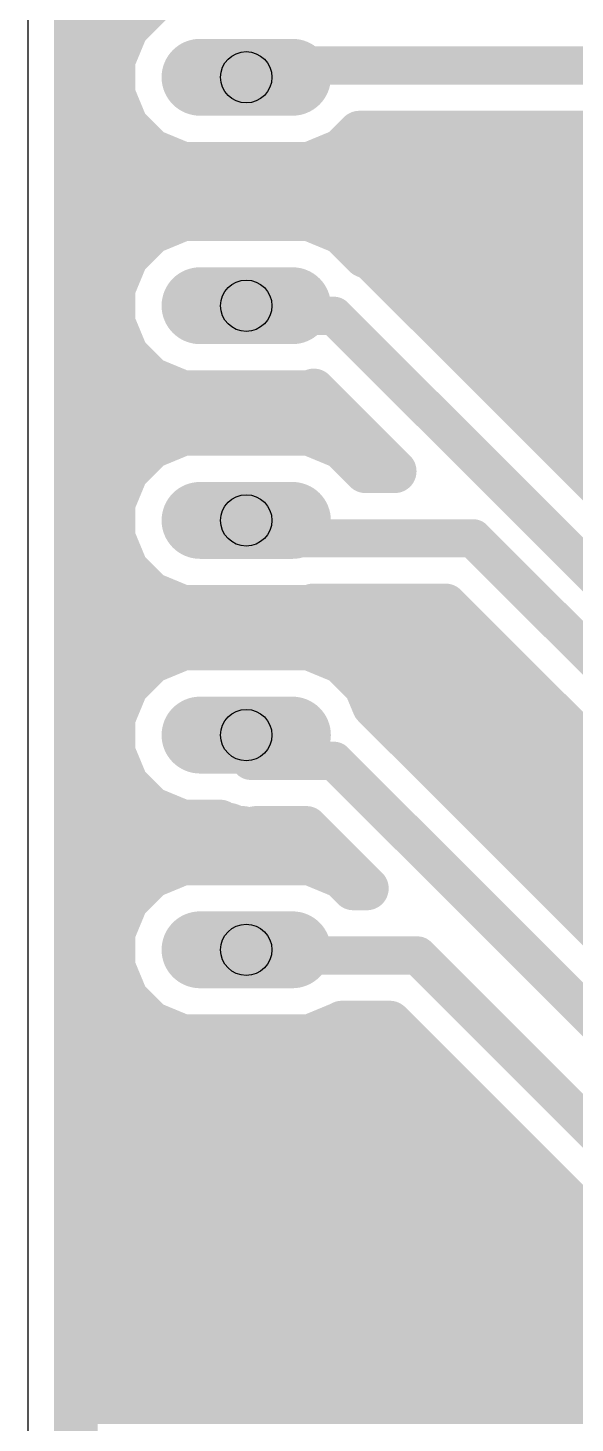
# Model space of a CAD drawing. Extents: x 0 to 108, y 0 to 85.
# Drawn here: x 0 to 12.73, y 20.85 to 53.34 of the extents above; entities that cross this region are included whole.
import ezdxf

# ---------------------------------------------------------------- set-up
doc = ezdxf.new("R2010")
doc.units = 0
for name, color, linetype in [('16', 174, 'CONTINUOUS'), ('17', 94, 'CONTINUOUS'), ('20', 178, 'CONTINUOUS'), ('44', 250, 'CONTINUOUS')]:
    doc.layers.add(name, color=color, linetype=linetype)

# ---------------------------------------------------------------- blocks, each defined once
blk = doc.blocks.new('LONGP120')
at = {"const_width": 1}
blk.add_lwpolyline([(-0.6, 0), (0.6, 0)], dxfattribs=at)
at = {"const_width": 0.5}
for points in [[(-0.6, 0.25, 1), (-0.6, -0.25)], [(0.6, -0.25, 1), (0.6, 0.25)]]:
    blk.add_lwpolyline(points, format="xyb", dxfattribs=at)

msp = doc.modelspace()

# ---------------------------------------------------------------- linework, layer by layer
at = {"layer": '16'}
for points, const_width in [([(1.1176, 1.1176), (1.1176, 83.9624)], 1.016), ([(1.9431, 51.1683), (1.9431, 68.0085)], 0.889), ([(1.1176, 53.848), (2.8168, 53.848)], 1.016), ([(2.8653, 53.8965), (2.2991, 53.3302)], 1.016), ([(2.2991, 53.3302), (1.9926, 52.5904)], 1.016), ([(1.1176, 52.832), (2.0927, 52.832)], 1.016), ([(1.9926, 52.5904), (1.9926, 51.7896)], 1.016), ([(5.1816, 52.4637), (5.08, 52.19)], 0.889), ([(14.8971, 52.4637), (5.1816, 52.4637)], 0.889), ([(1.1176, 51.816), (1.9926, 51.816)], 1.016), ([(1.9926, 51.7896), (2.2991, 51.0498)], 1.016), ([(3.2385, 49.8729), (1.9431, 51.1683)], 0.889), ([(2.2991, 51.0498), (2.8653, 50.4835)], 1.016), ([(7.2947, 50.4835), (7.7128, 50.9016)], 1.016), ([(7.7128, 50.9016), (15.2078, 50.9016)], 1.016), ([(1.1176, 50.8), (2.5488, 50.8)], 1.016), ([(7.6112, 50.8), (19.9504, 50.8)], 1.016), ([(2.8653, 50.4835), (3.6052, 50.1771)], 1.016), ([(6.5548, 50.1771), (7.2947, 50.4835)], 1.016), ([(3.6052, 50.1771), (6.5548, 50.1771)], 1.016), ([(1.1176, 49.784), (19.5326, 49.784)], 1.016), ([(18.7833, 49.8729), (3.2385, 49.8729)], 0.889), ([(3.6052, 48.8829), (2.8653, 48.5765)], 1.016), ([(6.5548, 48.8829), (3.6052, 48.8829)], 1.016), ([(7.2947, 48.5765), (6.5548, 48.8829)], 1.016), ([(1.1176, 48.768), (3.3277, 48.768)], 1.016), ([(2.8653, 48.5765), (2.2991, 48.0102)], 1.016), ([(6.8323, 48.768), (19.6787, 48.768)], 1.016), ([(7.8438, 48.0273), (7.2947, 48.5765)], 1.016), ([(2.2991, 48.0102), (1.9926, 47.2704)], 1.016), ([(8.0096, 47.9587), (7.8438, 48.0273)], 1.016), ([(24.8498, 31.1185), (8.0096, 47.9587)], 1.016), ([(1.1176, 47.752), (2.1921, 47.752)], 1.016), ([(8.2162, 47.752), (20.5062, 47.752)], 1.016), ([(1.9926, 47.2704), (1.9926, 46.4696)], 1.016), ([(1.1176, 46.736), (1.9926, 46.736)], 1.016), ([(5.1816, 46.6344), (5.08, 46.87)], 0.889), ([(9.2322, 46.736), (28.2321, 46.736)], 1.016), ([(1.9926, 46.4696), (2.2991, 45.7298)], 1.016), ([(7.1247, 46.6344), (5.1816, 46.6344)], 0.889), ([(23.9649, 29.7942), (7.1247, 46.6344)], 0.889), ([(1.1176, 45.72), (2.3088, 45.72)], 1.016), ([(2.2991, 45.7298), (2.8653, 45.1635)], 1.016), ([(10.2482, 45.72), (28.2321, 45.72)], 1.016), ([(2.8653, 45.1635), (3.6052, 44.8571)], 1.016), ([(1.1176, 44.704), (6.846, 44.704)], 1.016), ([(3.6052, 44.8571), (6.5548, 44.8571)], 1.016), ([(6.5548, 44.8571), (6.6525, 44.8975)], 1.016), ([(6.6525, 44.8975), (8.5351, 43.0149)], 1.016), ([(11.2642, 44.704), (28.2321, 44.704)], 1.016), ([(1.1176, 43.688), (3.1345, 43.688)], 1.016), ([(3.6052, 43.8829), (2.8653, 43.5765)], 1.016), ([(6.5548, 43.8829), (3.6052, 43.8829)], 1.016), ([(7.2947, 43.5765), (6.5548, 43.8829)], 1.016), ([(7.0255, 43.688), (7.862, 43.688)], 1.016), ([(12.2802, 43.688), (28.2321, 43.688)], 1.016), ([(2.8653, 43.5765), (2.2991, 43.0102)], 1.016), ([(7.8563, 43.0149), (7.2947, 43.5765)], 1.016), ([(2.2991, 43.0102), (1.9926, 42.2704)], 1.016), ([(8.5351, 43.0149), (7.8563, 43.0149)], 1.016), ([(1.1176, 42.672), (2.159, 42.672)], 1.016), ([(1.9926, 42.2704), (1.9926, 41.4696)], 1.016), ([(5.1816, 41.4528), (5.08, 41.87)], 0.889), ([(1.1176, 41.656), (1.9926, 41.656)], 1.016), ([(1.9926, 41.4696), (2.2991, 40.7298)], 1.016), ([(10.3632, 41.4528), (5.1816, 41.4528)], 0.889), ([(21.3741, 30.4419), (10.3632, 41.4528)], 0.889), ([(1.1176, 40.64), (2.3888, 40.64)], 1.016), ([(2.2991, 40.7298), (2.8653, 40.1635)], 1.016), ([(2.8653, 40.1635), (3.6052, 39.8571)], 1.016), ([(3.6052, 39.8571), (6.5548, 39.8571)], 1.016), ([(6.5548, 39.8571), (6.6361, 39.8907)], 1.016), ([(6.6361, 39.8907), (9.7162, 39.8907)], 1.016), ([(9.7162, 39.8907), (15.3745, 34.2324)], 1.016), ([(1.1176, 39.624), (9.9829, 39.624)], 1.016), ([(3.6052, 38.8829), (2.8653, 38.5765)], 1.016), ([(6.5548, 38.8829), (3.6052, 38.8829)], 1.016), ([(7.2947, 38.5765), (6.5548, 38.8829)], 1.016), ([(1.1176, 38.608), (2.9414, 38.608)], 1.016), ([(2.8653, 38.5765), (2.2991, 38.0102)], 1.016), ([(7.2186, 38.608), (10.9989, 38.608)], 1.016), ([(7.8609, 38.0102), (7.2947, 38.5765)], 1.016), ([(2.2991, 38.0102), (1.9926, 37.2704)], 1.016), ([(8.0491, 37.556), (7.8609, 38.0102)], 1.016), ([(1.1176, 37.592), (2.1258, 37.592)], 1.016), ([(8.0342, 37.592), (12.0149, 37.592)], 1.016), ([(13.7924, 31.8126), (8.0491, 37.556)], 1.016), ([(1.9926, 37.2704), (1.9926, 36.4696)], 1.016), ([(1.1176, 36.576), (1.9926, 36.576)], 1.016), ([(5.1816, 36.2712), (5.08, 36.87)], 0.889), ([(9.029, 36.576), (13.0309, 36.576)], 1.016), ([(1.9926, 36.4696), (2.2991, 35.7298)], 1.016), ([(7.1247, 36.2712), (5.1816, 36.2712)], 0.889), ([(18.7833, 24.6126), (7.1247, 36.2712)], 0.889), ([(1.1176, 35.56), (2.4688, 35.56)], 1.016), ([(2.2991, 35.7298), (2.8653, 35.1635)], 1.016), ([(10.045, 35.56), (14.0469, 35.56)], 1.016), ([(2.8653, 35.1635), (3.6052, 34.8571)], 1.016), ([(3.6052, 34.8571), (4.4751, 34.8571)], 1.016), ([(4.4751, 34.8571), (4.5307, 34.8176)], 1.016), ([(4.5307, 34.8176), (4.7054, 34.7777)], 1.016), ([(4.7054, 34.7777), (4.8709, 34.7091)], 1.016), ([(4.8709, 34.7091), (5.0054, 34.7091)], 1.016), ([(5.0054, 34.7091), (5.1366, 34.6791)], 1.016), ([(5.1366, 34.6791), (5.3132, 34.7091)], 1.016), ([(5.3132, 34.7091), (6.4777, 34.7091)], 1.016), ([(6.4777, 34.7091), (7.8874, 33.2994)], 1.016), ([(1.1176, 34.544), (6.6428, 34.544)], 1.016), ([(11.061, 34.544), (15.0629, 34.544)], 1.016), ([(3.6052, 33.8829), (2.8653, 33.5765)], 1.016), ([(6.5548, 33.8829), (3.6052, 33.8829)], 1.016), ([(7.2947, 33.5765), (6.5548, 33.8829)], 1.016), ([(1.1176, 33.528), (2.8168, 33.528)], 1.016), ([(2.8653, 33.5765), (2.2991, 33.0102)], 1.016), ([(7.5718, 33.2994), (7.2947, 33.5765)], 1.016), ([(7.3432, 33.528), (7.6588, 33.528)], 1.016), ([(7.8874, 33.2994), (7.5718, 33.2994)], 1.016), ([(12.077, 33.528), (14.4447, 33.528)], 1.016), ([(2.2991, 33.0102), (1.9926, 32.2704)], 1.016), ([(1.1176, 32.512), (2.0927, 32.512)], 1.016), ([(13.093, 32.512), (13.9007, 32.512)], 1.016), ([(1.9926, 32.2704), (1.9926, 31.4696)], 1.016), ([(5.1816, 31.7373), (5.08, 31.87)], 0.889), ([(9.0678, 31.7373), (5.1816, 31.7373)], 0.889), ([(16.1925, 24.6126), (9.0678, 31.7373)], 0.889), ([(1.1176, 31.496), (1.9926, 31.496)], 1.016), ([(1.9926, 31.4696), (2.2991, 30.7298)], 1.016), ([(2.2991, 30.7298), (2.8653, 30.1635)], 1.016), ([(1.1176, 30.48), (2.5488, 30.48)], 1.016), ([(2.8653, 30.1635), (3.6052, 29.8571)], 1.016), ([(6.5548, 29.8571), (7.2947, 30.1635)], 1.016), ([(7.2947, 30.1635), (7.3064, 30.1752)], 1.016), ([(7.3064, 30.1752), (8.4208, 30.1752)], 1.016), ([(8.4208, 30.1752), (14.4526, 24.1434)], 1.016), ([(3.6052, 29.8571), (6.5548, 29.8571)], 1.016), ([(1.1176, 29.464), (9.132, 29.464)], 1.016), ([(1.1176, 28.448), (10.148, 28.448)], 1.016), ([(1.1176, 27.432), (11.164, 27.432)], 1.016), ([(1.1176, 26.416), (12.18, 26.416)], 1.016), ([(1.1176, 25.4), (13.196, 25.4)], 1.016), ([(1.1176, 24.384), (14.212, 24.384)], 1.016), ([(1.1176, 23.368), (14.5987, 23.368)], 1.016), ([(1.1176, 22.352), (15.4262, 22.352)], 1.016), ([(1.1176, 21.336), (28.2321, 21.336)], 1.016)]:
    msp.add_lwpolyline(points, dxfattribs=dict(at, const_width=const_width))
for points, const_width in [([(1.1176, 54.102, 1), (1.1176, 53.594)], 0.508), ([(2.8168, 53.594, 1), (2.8168, 54.102)], 0.508), ([(2.1195, 53.5098, 1), (2.4787, 53.1506)], 0.508), ([(2.5337, 53.233, 1), (2.0644, 53.4274)], 0.508), ([(1.1176, 53.086, 1), (1.1176, 52.578)], 0.508), ([(2.0927, 52.578, 1), (2.0927, 53.086)], 0.508), ([(2.2466, 52.5904, 1), (1.7386, 52.5904)], 0.508), ([(1.758, 52.6876, 1), (2.2273, 52.4932)], 0.508), ([(5.1816, 52.686, 1), (5.1816, 52.2415)], 0.4445), ([(5.39, 52.3864, 1), (4.9732, 52.541)], 0.4445), ([(1.1176, 52.07, 1), (1.1176, 51.562)], 0.508), ([(1.9926, 51.562, 1), (1.9926, 52.07)], 0.508), ([(4.8716, 52.2673, 1), (5.2884, 52.1127)], 0.4445), ([(1.7386, 51.7896, 1), (2.2466, 51.7896)], 0.508), ([(2.2273, 51.8868, 1), (1.758, 51.6924)], 0.508), ([(2.1003, 51.3255, 1), (1.7859, 51.0111)], 0.4445), ([(1.7208, 51.1683, 1), (2.1654, 51.1683)], 0.4445), ([(2.4787, 51.2294, 1), (2.1195, 50.8701)], 0.508), ([(2.0644, 50.9526, 1), (2.5337, 51.147)], 0.508), ([(7.7128, 51.1556, 1), (7.7128, 50.6476)], 0.508), ([(7.8924, 50.722, 1), (7.5332, 51.0812)], 0.508), ([(1.1176, 51.054, 1), (1.1176, 50.546)], 0.508), ([(2.5488, 50.546, 1), (2.5488, 51.054)], 0.508), ([(7.6112, 51.054, 1), (7.6112, 50.546)], 0.508), ([(2.9625, 50.7182, 1), (2.7681, 50.2488)], 0.508), ([(2.6857, 50.3039, 1), (3.0449, 50.6631)], 0.508), ([(7.1151, 50.6631, 1), (7.4743, 50.3039)], 0.508), ([(7.3919, 50.2488, 1), (7.1975, 50.7182)], 0.508), ([(3.6052, 50.431, 1), (3.6052, 49.9231)], 0.508), ([(3.508, 49.9424, 1), (3.7024, 50.4117)], 0.508), ([(6.4576, 50.4117, 1), (6.652, 49.9424)], 0.508), ([(6.5548, 49.9231, 1), (6.5548, 50.431)], 0.508), ([(1.1176, 50.038, 1), (1.1176, 49.53)], 0.508), ([(3.2385, 50.0952, 1), (3.2385, 49.6506)], 0.4445), ([(3.0813, 49.7157, 1), (3.3957, 50.0301)], 0.4445), ([(3.6052, 49.1369, 1), (3.6052, 48.6289)], 0.508), ([(3.7024, 48.6483, 1), (3.508, 49.1176)], 0.508), ([(6.652, 49.1176, 1), (6.4576, 48.6483)], 0.508), ([(6.5548, 48.6289, 1), (6.5548, 49.1369)], 0.508), ([(1.1176, 49.022, 1), (1.1176, 48.514)], 0.508), ([(2.7681, 48.8112, 1), (2.9625, 48.3418)], 0.508), ([(3.0449, 48.3969, 1), (2.6857, 48.7561)], 0.508), ([(3.3277, 48.514, 1), (3.3277, 49.022)], 0.508), ([(6.8323, 49.022, 1), (6.8323, 48.514)], 0.508), ([(7.4743, 48.7561, 1), (7.1151, 48.3969)], 0.508), ([(7.1975, 48.3418, 1), (7.3919, 48.8112)], 0.508), ([(2.1195, 48.1898, 1), (2.4787, 47.8306)], 0.508), ([(2.5337, 47.913, 1), (2.0644, 48.1074)], 0.508), ([(7.941, 48.262, 1), (7.7466, 47.7927)], 0.508), ([(7.6642, 47.8477, 1), (8.0234, 48.2069)], 0.508), ([(8.1892, 48.1383, 1), (7.83, 47.7791)], 0.508), ([(7.9124, 47.724, 1), (8.1068, 48.1933)], 0.508), ([(1.1176, 48.006, 1), (1.1176, 47.498)], 0.508), ([(2.1921, 47.498, 1), (2.1921, 48.006)], 0.508), ([(8.2162, 48.006, 1), (8.2162, 47.498)], 0.508), ([(2.2466, 47.2704, 1), (1.7386, 47.2704)], 0.508), ([(1.758, 47.3676, 1), (2.2273, 47.1732)], 0.508), ([(1.1176, 46.99, 1), (1.1176, 46.482)], 0.508), ([(1.9926, 46.482, 1), (1.9926, 46.99)], 0.508), ([(5.2841, 46.958, 1), (4.8759, 46.782)], 0.4445), ([(9.2322, 46.99, 1), (9.2322, 46.482)], 0.508), ([(2.2273, 46.5668, 1), (1.758, 46.3724)], 0.508), ([(5.1816, 46.8567, 1), (5.1816, 46.4121)], 0.4445), ([(4.9775, 46.5464, 1), (5.3857, 46.7224)], 0.4445), ([(7.2819, 46.7916, 1), (6.9675, 46.4772)], 0.4445), ([(7.1247, 46.4121, 1), (7.1247, 46.8567)], 0.4445), ([(1.7386, 46.4696, 1), (2.2466, 46.4696)], 0.508), ([(1.1176, 45.974, 1), (1.1176, 45.466)], 0.508), ([(2.4787, 45.9094, 1), (2.1195, 45.5501)], 0.508), ([(2.3088, 45.466, 1), (2.3088, 45.974)], 0.508), ([(10.2482, 45.974, 1), (10.2482, 45.466)], 0.508), ([(2.0644, 45.6326, 1), (2.5337, 45.827)], 0.508), ([(2.9625, 45.3982, 1), (2.7681, 44.9288)], 0.508), ([(2.6857, 44.9839, 1), (3.0449, 45.3431)], 0.508), ([(1.1176, 44.958, 1), (1.1176, 44.45)], 0.508), ([(3.6052, 45.111, 1), (3.6052, 44.6031)], 0.508), ([(3.508, 44.6224, 1), (3.7024, 45.0917)], 0.508), ([(6.4576, 45.0917, 1), (6.652, 44.6224)], 0.508), ([(6.8321, 45.0771, 1), (6.4729, 44.7179)], 0.508), ([(6.5548, 44.6031, 1), (6.5548, 45.111)], 0.508), ([(6.7497, 44.6628, 1), (6.5553, 45.1322)], 0.508), ([(6.846, 44.45, 1), (6.846, 44.958)], 0.508), ([(11.2642, 44.958, 1), (11.2642, 44.45)], 0.508), ([(1.1176, 43.942, 1), (1.1176, 43.434)], 0.508), ([(3.1345, 43.434, 1), (3.1345, 43.942)], 0.508), ([(3.6052, 44.1369, 1), (3.6052, 43.6289)], 0.508), ([(3.7024, 43.6483, 1), (3.508, 44.1176)], 0.508), ([(6.652, 44.1176, 1), (6.4576, 43.6483)], 0.508), ([(6.5548, 43.6289, 1), (6.5548, 44.1369)], 0.508), ([(7.0255, 43.942, 1), (7.0255, 43.434)], 0.508), ([(7.862, 43.434, 1), (7.862, 43.942)], 0.508), ([(12.2802, 43.942, 1), (12.2802, 43.434)], 0.508), ([(2.7681, 43.8112, 1), (2.9625, 43.3418)], 0.508), ([(3.0449, 43.3969, 1), (2.6857, 43.7561)], 0.508), ([(7.4743, 43.7561, 1), (7.1151, 43.3969)], 0.508), ([(7.1975, 43.3418, 1), (7.3919, 43.8112)], 0.508), ([(2.1195, 43.1898, 1), (2.4787, 42.8306)], 0.508), ([(2.5337, 42.913, 1), (2.0644, 43.1074)], 0.508), ([(7.8563, 43.2689, 1), (7.8563, 42.7609)], 0.508), ([(7.6767, 42.8353, 1), (8.0359, 43.1945)], 0.508), ([(8.3555, 42.8353, 1), (8.7147, 43.1945)], 0.508), ([(8.5351, 42.7609, 1), (8.5351, 43.2689)], 0.508), ([(1.1176, 42.926, 1), (1.1176, 42.418)], 0.508), ([(2.159, 42.418, 1), (2.159, 42.926)], 0.508), ([(2.2466, 42.2704, 1), (1.7386, 42.2704)], 0.508), ([(1.758, 42.3676, 1), (2.2273, 42.1732)], 0.508), ([(5.2959, 41.9226, 1), (4.8641, 41.8174)], 0.4445), ([(1.1176, 41.91, 1), (1.1176, 41.402)], 0.508), ([(2.2273, 41.5668, 1), (1.758, 41.3724)], 0.508), ([(1.9926, 41.402, 1), (1.9926, 41.91)], 0.508), ([(1.7386, 41.4696, 1), (2.2466, 41.4696)], 0.508), ([(5.1816, 41.6751, 1), (5.1816, 41.2306)], 0.4445), ([(4.9657, 41.4002, 1), (5.3975, 41.5054)], 0.4445), ([(10.5204, 41.61, 1), (10.206, 41.2956)], 0.4445), ([(10.3632, 41.2306, 1), (10.3632, 41.6751)], 0.4445), ([(1.1176, 40.894, 1), (1.1176, 40.386)], 0.508), ([(2.4787, 40.9094, 1), (2.1195, 40.5501)], 0.508), ([(2.0644, 40.6326, 1), (2.5337, 40.827)], 0.508), ([(2.3888, 40.386, 1), (2.3888, 40.894)], 0.508), ([(2.9625, 40.3982, 1), (2.7681, 39.9288)], 0.508), ([(2.6857, 39.9839, 1), (3.0449, 40.3431)], 0.508), ([(3.6052, 40.111, 1), (3.6052, 39.6031)], 0.508), ([(3.508, 39.6224, 1), (3.7024, 40.0917)], 0.508), ([(6.4576, 40.0917, 1), (6.652, 39.6224)], 0.508), ([(6.6361, 40.1447, 1), (6.6361, 39.6367)], 0.508), ([(6.7333, 39.656, 1), (6.5389, 40.1254)], 0.508), ([(6.5548, 39.6031, 1), (6.5548, 40.111)], 0.508), ([(9.8958, 40.0703, 1), (9.5366, 39.7111)], 0.508), ([(9.7162, 39.6367, 1), (9.7162, 40.1447)], 0.508), ([(1.1176, 39.878, 1), (1.1176, 39.37)], 0.508), ([(9.9829, 39.37, 1), (9.9829, 39.878)], 0.508), ([(3.6052, 39.1369, 1), (3.6052, 38.6289)], 0.508), ([(3.7024, 38.6483, 1), (3.508, 39.1176)], 0.508), ([(6.652, 39.1176, 1), (6.4576, 38.6483)], 0.508), ([(6.5548, 38.6289, 1), (6.5548, 39.1369)], 0.508), ([(1.1176, 38.862, 1), (1.1176, 38.354)], 0.508), ([(2.7681, 38.8112, 1), (2.9625, 38.3418)], 0.508), ([(3.0449, 38.3969, 1), (2.6857, 38.7561)], 0.508), ([(2.9414, 38.354, 1), (2.9414, 38.862)], 0.508), ([(7.2186, 38.862, 1), (7.2186, 38.354)], 0.508), ([(7.4743, 38.7561, 1), (7.1151, 38.3969)], 0.508), ([(7.1975, 38.3418, 1), (7.3919, 38.8112)], 0.508), ([(10.9989, 38.354, 1), (10.9989, 38.862)], 0.508), ([(2.1195, 38.1898, 1), (2.4787, 37.8306)], 0.508), ([(2.5337, 37.913, 1), (2.0644, 38.1074)], 0.508), ([(8.0956, 38.1074, 1), (7.6262, 37.913)], 0.508), ([(7.6813, 37.8306, 1), (8.0405, 38.1898)], 0.508), ([(1.1176, 37.846, 1), (1.1176, 37.338)], 0.508), ([(2.1258, 37.338, 1), (2.1258, 37.846)], 0.508), ([(8.0342, 37.846, 1), (8.0342, 37.338)], 0.508), ([(8.2287, 37.7356, 1), (7.8695, 37.3763)], 0.508), ([(12.0149, 37.338, 1), (12.0149, 37.846)], 0.508), ([(2.2466, 37.2704, 1), (1.7386, 37.2704)], 0.508), ([(7.8144, 37.4587, 1), (8.2838, 37.6532)], 0.508), ([(1.758, 37.3676, 1), (2.2273, 37.1732)], 0.508), ([(1.1176, 36.83, 1), (1.1176, 36.322)], 0.508), ([(1.9926, 36.322, 1), (1.9926, 36.83)], 0.508), ([(5.2991, 36.9072, 1), (4.8609, 36.8328)], 0.4445), ([(9.029, 36.83, 1), (9.029, 36.322)], 0.508), ([(1.7386, 36.4696, 1), (2.2466, 36.4696)], 0.508), ([(2.2273, 36.5668, 1), (1.758, 36.3724)], 0.508), ([(5.1816, 36.4935, 1), (5.1816, 36.0489)], 0.4445), ([(4.9625, 36.234, 1), (5.4007, 36.3084)], 0.4445), ([(7.2819, 36.4284, 1), (6.9675, 36.114)], 0.4445), ([(7.1247, 36.0489, 1), (7.1247, 36.4935)], 0.4445), ([(1.1176, 35.814, 1), (1.1176, 35.306)], 0.508), ([(2.4787, 35.9094, 1), (2.1195, 35.5501)], 0.508), ([(2.0644, 35.6326, 1), (2.5337, 35.827)], 0.508), ([(2.4688, 35.306, 1), (2.4688, 35.814)], 0.508), ([(10.045, 35.814, 1), (10.045, 35.306)], 0.508), ([(2.9625, 35.3982, 1), (2.7681, 34.9288)], 0.508), ([(2.6857, 34.9839, 1), (3.0449, 35.3431)], 0.508), ([(3.6052, 35.111, 1), (3.6052, 34.6031)], 0.508), ([(3.508, 34.6224, 1), (3.7024, 35.0917)], 0.508), ([(4.6221, 35.0642, 1), (4.3281, 34.6499)], 0.508), ([(4.5873, 35.0652, 1), (4.4742, 34.5699)], 0.508), ([(4.3837, 34.6104, 1), (4.6778, 35.0247)], 0.508), ([(4.8026, 35.0123, 1), (4.6082, 34.543)], 0.508), ([(4.4751, 34.6031, 1), (4.4751, 35.111)], 0.508), ([(4.8709, 34.9631, 1), (4.8709, 34.4551)], 0.508), ([(4.6488, 34.53, 1), (4.7619, 35.0253)], 0.508), ([(5.062, 34.9567, 1), (4.9488, 34.4615)], 0.508), ([(4.7737, 34.4744, 1), (4.9681, 34.9438)], 0.508), ([(5.0941, 34.9296, 1), (5.1791, 34.4287)], 0.508), ([(5.0054, 34.4551, 1), (5.0054, 34.9631)], 0.508), ([(5.3132, 34.9631, 1), (5.3132, 34.4551)], 0.508), ([(5.08, 34.4315, 1), (5.1931, 34.9268)], 0.508), ([(5.3557, 34.4587, 1), (5.2707, 34.9595)], 0.508), ([(6.6573, 34.8887, 1), (6.2981, 34.5295)], 0.508), ([(6.4777, 34.4551, 1), (6.4777, 34.9631)], 0.508), ([(1.1176, 34.798, 1), (1.1176, 34.29)], 0.508), ([(6.6428, 34.29, 1), (6.6428, 34.798)], 0.508), ([(11.061, 34.798, 1), (11.061, 34.29)], 0.508), ([(3.6052, 34.1369, 1), (3.6052, 33.6289)], 0.508), ([(3.7024, 33.6483, 1), (3.508, 34.1176)], 0.508), ([(6.652, 34.1176, 1), (6.4576, 33.6483)], 0.508), ([(6.5548, 33.6289, 1), (6.5548, 34.1369)], 0.508), ([(1.1176, 33.782, 1), (1.1176, 33.274)], 0.508), ([(2.7681, 33.8112, 1), (2.9625, 33.3418)], 0.508), ([(3.0449, 33.3969, 1), (2.6857, 33.7561)], 0.508), ([(2.8168, 33.274, 1), (2.8168, 33.782)], 0.508), ([(7.4743, 33.7561, 1), (7.1151, 33.3969)], 0.508), ([(7.3432, 33.782, 1), (7.3432, 33.274)], 0.508), ([(7.1975, 33.3418, 1), (7.3919, 33.8112)], 0.508), ([(7.5718, 33.5534, 1), (7.5718, 33.0454)], 0.508), ([(7.6588, 33.274, 1), (7.6588, 33.782)], 0.508), ([(7.8874, 33.0454, 1), (7.8874, 33.5534)], 0.508), ([(12.077, 33.782, 1), (12.077, 33.274)], 0.508), ([(2.5337, 32.913, 1), (2.0644, 33.1074)], 0.508), ([(7.3922, 33.1198, 1), (7.7514, 33.479)], 0.508), ([(7.7078, 33.1198, 1), (8.067, 33.479)], 0.508), ([(2.1195, 33.1898, 1), (2.4787, 32.8306)], 0.508), ([(1.1176, 32.766, 1), (1.1176, 32.258)], 0.508), ([(2.0927, 32.258, 1), (2.0927, 32.766)], 0.508), ([(13.093, 32.766, 1), (13.093, 32.258)], 0.508), ([(2.2466, 32.2704, 1), (1.7386, 32.2704)], 0.508), ([(1.758, 32.3676, 1), (2.2273, 32.1732)], 0.508), ([(5.2565, 32.0051, 1), (4.9035, 31.7349)], 0.4445), ([(5.1816, 31.9596, 1), (5.1816, 31.5151)], 0.4445), ([(9.225, 31.8945, 1), (8.9106, 31.5801)], 0.4445), ([(9.0678, 31.5151, 1), (9.0678, 31.9596)], 0.4445), ([(1.1176, 31.75, 1), (1.1176, 31.242)], 0.508), ([(2.2273, 31.5668, 1), (1.758, 31.3724)], 0.508), ([(1.9926, 31.242, 1), (1.9926, 31.75)], 0.508), ([(5.0051, 31.6022, 1), (5.3581, 31.8724)], 0.4445), ([(1.7386, 31.4696, 1), (2.2466, 31.4696)], 0.508), ([(2.4787, 30.9094, 1), (2.1195, 30.5501)], 0.508), ([(1.1176, 30.734, 1), (1.1176, 30.226)], 0.508), ([(2.0644, 30.6326, 1), (2.5337, 30.827)], 0.508), ([(2.5488, 30.226, 1), (2.5488, 30.734)], 0.508), ([(2.9625, 30.3982, 1), (2.7681, 29.9288)], 0.508), ([(2.6857, 29.9839, 1), (3.0449, 30.3431)], 0.508), ([(7.1151, 30.3431, 1), (7.4743, 29.9839)], 0.508), ([(7.3064, 30.4292, 1), (7.3064, 29.9212)], 0.508), ([(7.486, 29.9956, 1), (7.1268, 30.3548)], 0.508), ([(7.3919, 29.9288, 1), (7.1975, 30.3982)], 0.508), ([(8.6004, 30.3548, 1), (8.2412, 29.9956)], 0.508), ([(8.4208, 29.9212, 1), (8.4208, 30.4292)], 0.508), ([(3.6052, 30.1111, 1), (3.6052, 29.603)], 0.508), ([(3.508, 29.6224, 1), (3.7024, 30.0917)], 0.508), ([(6.4576, 30.0917, 1), (6.652, 29.6224)], 0.508), ([(6.5548, 29.603, 1), (6.5548, 30.1111)], 0.508), ([(1.1176, 29.718, 1), (1.1176, 29.21)], 0.508), ([(9.132, 29.21, 1), (9.132, 29.718)], 0.508), ([(1.1176, 28.702, 1), (1.1176, 28.194)], 0.508), ([(10.148, 28.194, 1), (10.148, 28.702)], 0.508), ([(1.1176, 27.686, 1), (1.1176, 27.178)], 0.508), ([(11.164, 27.178, 1), (11.164, 27.686)], 0.508), ([(1.1176, 26.67, 1), (1.1176, 26.162)], 0.508), ([(12.18, 26.162, 1), (12.18, 26.67)], 0.508), ([(1.1176, 25.654, 1), (1.1176, 25.146)], 0.508), ([(1.1176, 24.638, 1), (1.1176, 24.13)], 0.508), ([(1.1176, 23.622, 1), (1.1176, 23.114)], 0.508), ([(1.1176, 22.606, 1), (1.1176, 22.098)], 0.508), ([(1.1176, 21.59, 1), (1.1176, 21.082)], 0.508)]:
    msp.add_lwpolyline(points, format="xyb", dxfattribs=dict(at, const_width=const_width))
at = {"layer": '20'}
msp.add_line((0, 85.08), (0, 0), dxfattribs=at)
at = {"layer": '44'}
for centre in [(5.08, 52.19), (5.08, 46.87), (5.08, 41.87), (5.08, 36.87), (5.08, 31.87)]:
    msp.add_circle(centre, 0.5969, dxfattribs=at)

# ---------------------------------------------------------------- block references
at = {"layer": '17', "xscale": 1.7907, "yscale": 1.7907, "rotation": 180}
msp.add_blockref('LONGP120', (5.08, 52.19), dxfattribs=at)
at = {"layer": '17', "xscale": 1.7907, "yscale": 1.7907}
for p in [(5.08, 46.87), (5.08, 41.87), (5.08, 36.87), (5.08, 31.87)]:
    msp.add_blockref('LONGP120', p, dxfattribs=at)

doc.saveas('drawing.dxf')
